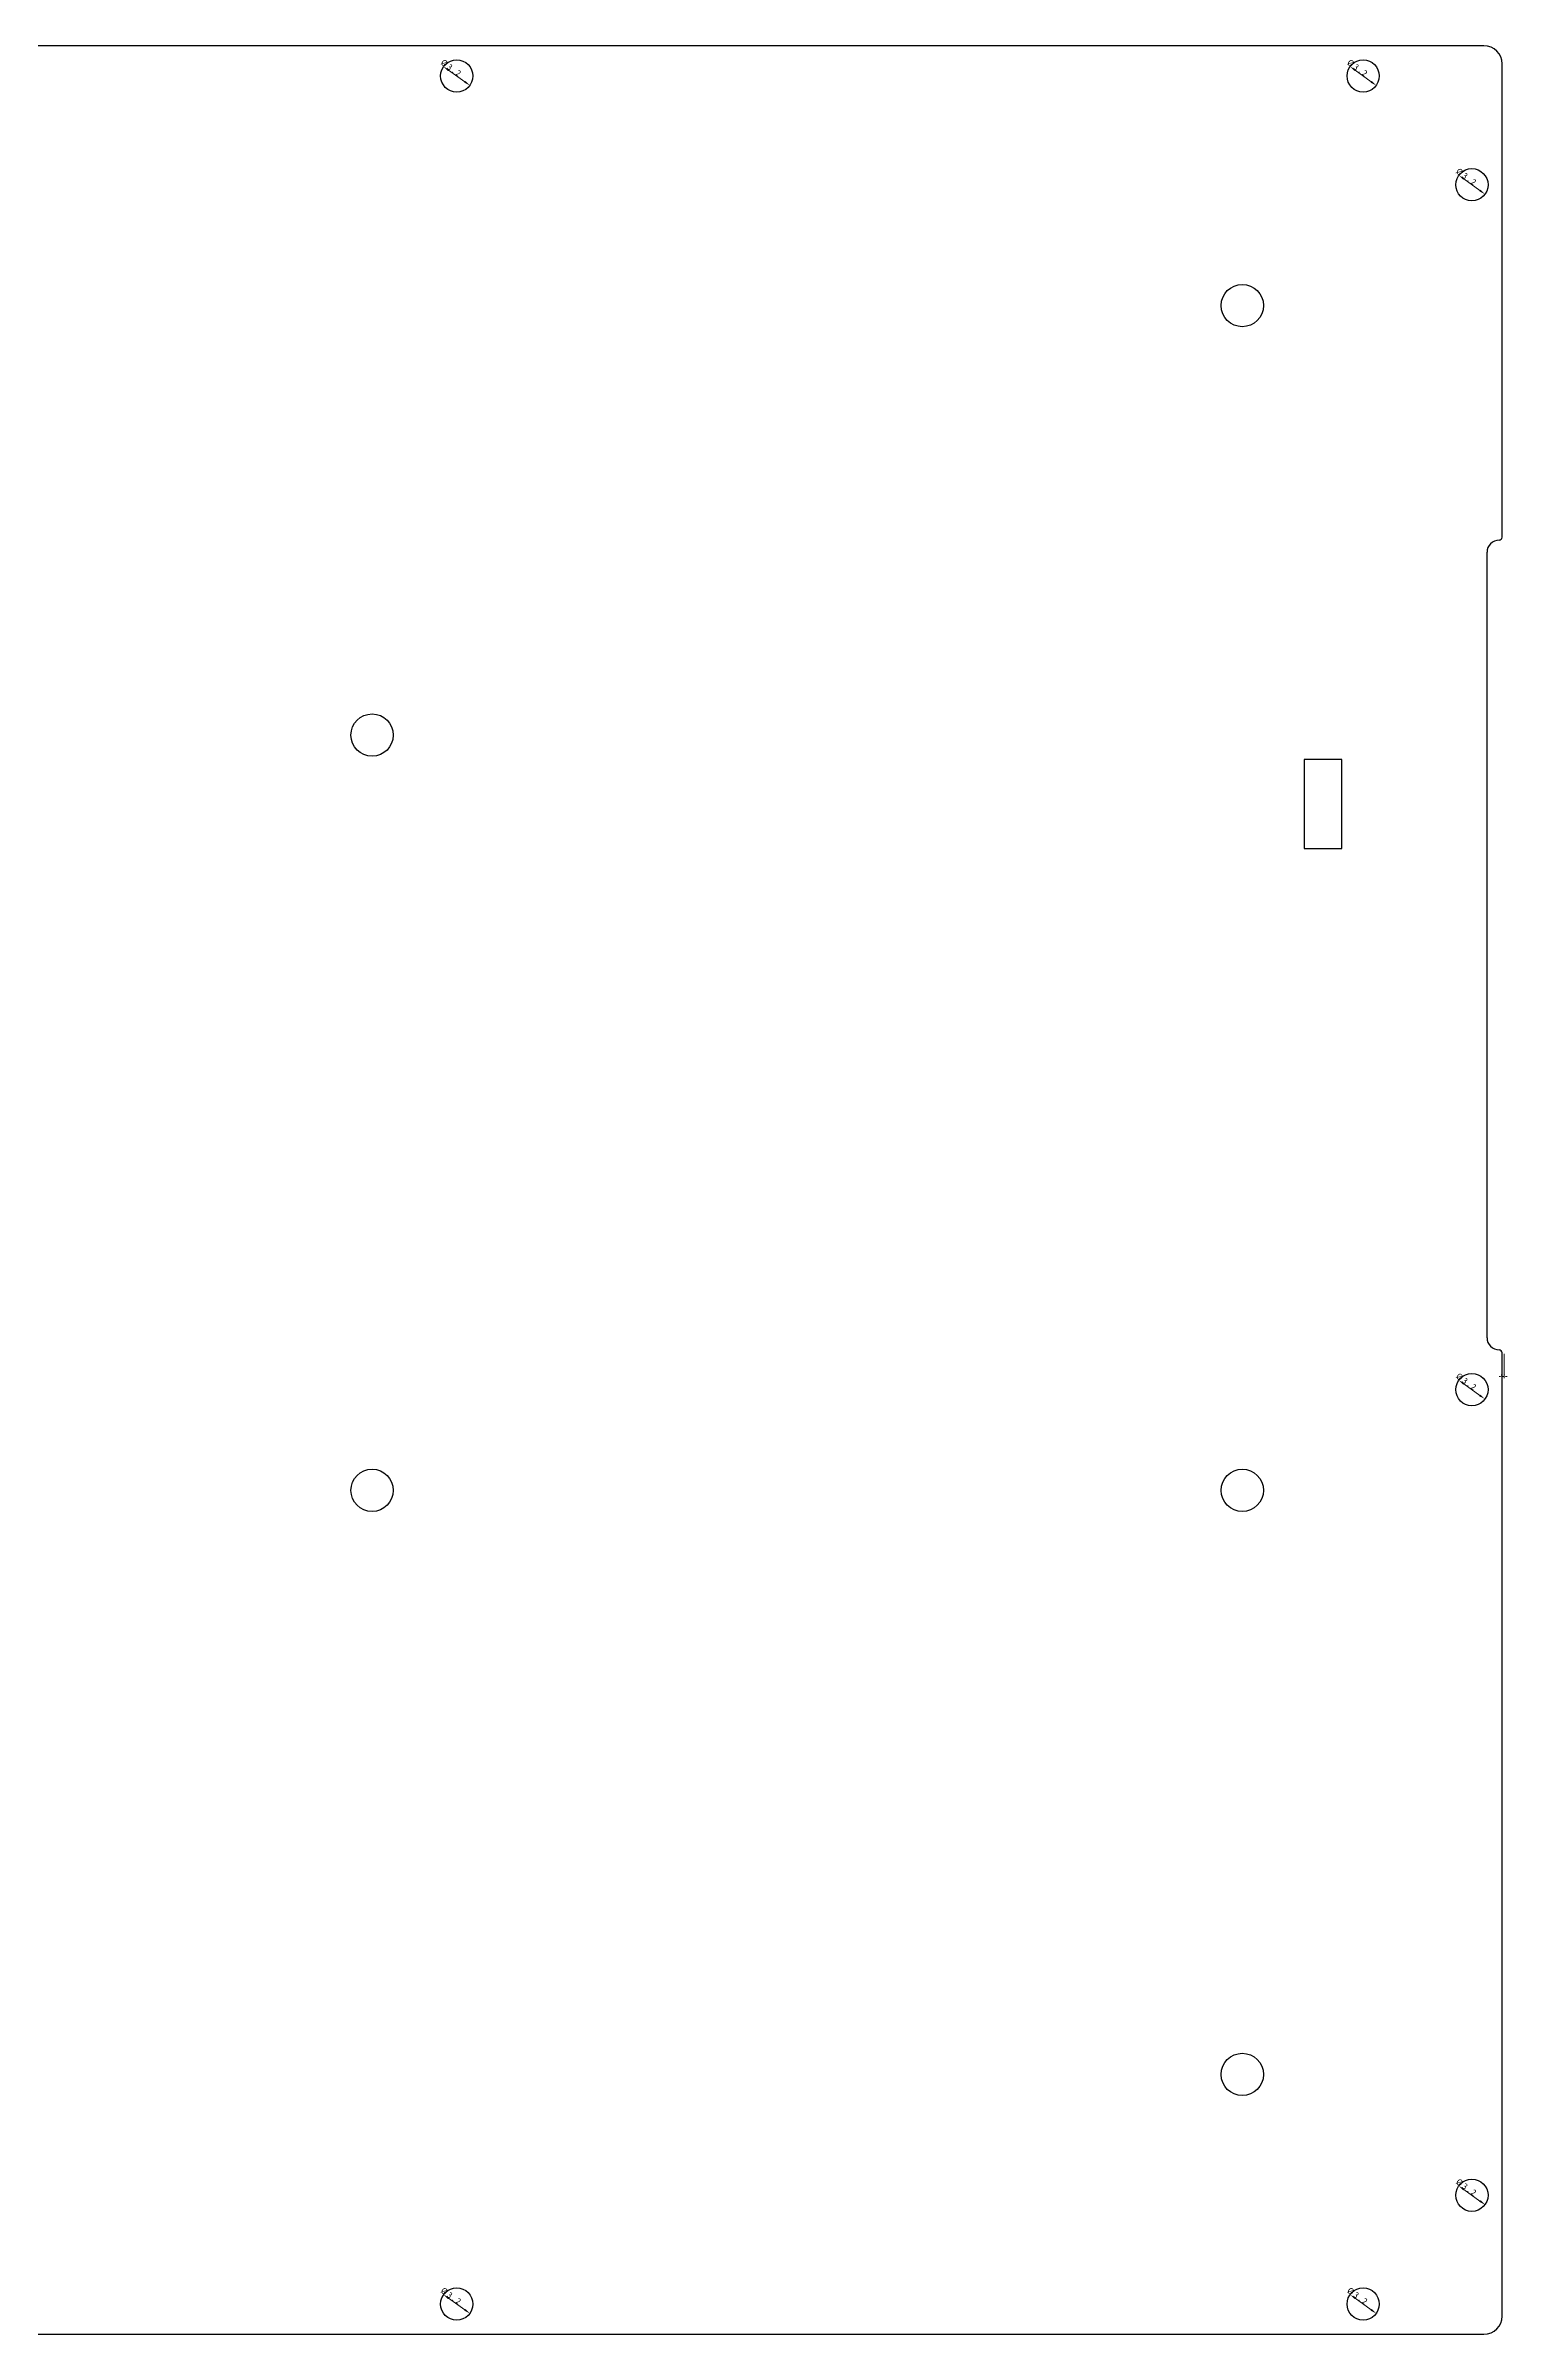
# Model space of a CAD drawing. Header units: millimetres. Extents: x -153 to 147, y -112 to 115.
# Drawn here: x 1.4 to 146.5, y -112.2 to 115.1 of the extents above; entities that cross this region are included whole.
import ezdxf

# ---------------------------------------------------------------- set-up
doc = ezdxf.new("R2010")
doc.units = ezdxf.units.MM
doc.header["$MEASUREMENT"] = 0
doc.dimstyles.get("Standard").update_dxf_attribs({"dimtxt": 0.18, "dimasz": 0.18, "dimexe": 0.18, "dimexo": 0.0625, "dimgap": 0.09, "dimtad": 0, "dimtih": 1, "dimtoh": 1, "dimdec": 4, "dimzin": 0, "dimdsep": 46, "dimtxsty": 'Standard', "dimcen": 0.09, "dimadec": 0, "dimazin": 0, "dimtfac": 1, "dimtdec": 4, "dimtofl": 0, "dimtmove": 0, "dimatfit": 3, "dimfxl": 1, "dimtolj": 1, "dimtzin": 0, "dimarcsym": 0})

# ---------------------------------------------------------------- blocks, each defined once
blk = doc.blocks.new('*D1')
at = {"color": 44, "linetype": 'Continuous', "lineweight": 18}
for p, q in [((146, -14.83), (146, -17.26)), ((146.2, -14.83), (146.2, -17.26)), ((145.85, -17.11), (145.69, -17.11)), ((146.2, -17.11), (146, -17.11)), ((146.35, -17.11), (146.51, -17.11))]:
    blk.add_line(p, q, dxfattribs=at)
at = {"color": 44}
for points in [[(145.85, -17.13), (145.85, -17.08), (146, -17.11)], [(146.35, -17.08), (146.35, -17.13), (146.2, -17.11)]]:
    blk.add_solid(points, dxfattribs=at)
at = {"layer": 'Defpoints', "color": 0}
for p in [(146, -14.75), (146.2, -14.75), (146, -17.11)]:
    blk.add_point(p, dxfattribs=at)
at = {"color": 44, "lineweight": -3, "insert": (146.1, -16.95), "char_height": 0.1532, "attachment_point": 5}
blk.add_mtext('\\A1;\\T1.25;\\W1;\\FSimSun;0.2', dxfattribs=at)
blk = doc.blocks.new('*D8')
at = {"color": 44, "linetype": 'Continuous', "lineweight": 18}
blk.add_line((43, -109.77), (41.4, -108.63), dxfattribs=at)
at = {"color": 44}
for points in [[(41.46, -108.54), (41.34, -108.71), (40.9, -108.27)], [(42.94, -109.86), (43.06, -109.69), (43.5, -110.13)]]:
    blk.add_solid(points, dxfattribs=at)
at = {"layer": 'Defpoints', "color": 0}
for p in [(40.9, -108.27), (43.5, -110.13)]:
    blk.add_point(p, dxfattribs=at)
at = {"color": 44, "lineweight": -3, "insert": (41.67, -108.43), "char_height": 0.6126, "attachment_point": 5, "rotation": 324.4084}
blk.add_mtext('\\A1;\\T1.25;\\W1;\\FSimSun;%%c3.2', dxfattribs=at)
blk = doc.blocks.new('*D9')
at = {"color": 44, "linetype": 'Continuous', "lineweight": 18}
blk.add_line((133, -109.77), (131.4, -108.63), dxfattribs=at)
at = {"color": 44}
for points in [[(131.46, -108.54), (131.34, -108.71), (130.9, -108.27)], [(132.94, -109.86), (133.06, -109.69), (133.5, -110.13)]]:
    blk.add_solid(points, dxfattribs=at)
at = {"layer": 'Defpoints', "color": 0}
for p in [(130.9, -108.27), (133.5, -110.13)]:
    blk.add_point(p, dxfattribs=at)
at = {"color": 44, "lineweight": -3, "insert": (131.67, -108.43), "char_height": 0.6126, "attachment_point": 5, "rotation": 324.4084}
blk.add_mtext('\\A1;\\T1.25;\\W1;\\FSimSun;%%c3.2', dxfattribs=at)
blk = doc.blocks.new('*D10')
at = {"color": 44, "linetype": 'Continuous', "lineweight": 18}
blk.add_line((143.8, -98.97), (142.2, -97.83), dxfattribs=at)
at = {"color": 44}
for points in [[(142.26, -97.74), (142.14, -97.91), (141.7, -97.47)], [(143.74, -99.06), (143.86, -98.89), (144.3, -99.33)]]:
    blk.add_solid(points, dxfattribs=at)
at = {"layer": 'Defpoints', "color": 0}
for p in [(141.7, -97.47), (144.3, -99.33)]:
    blk.add_point(p, dxfattribs=at)
at = {"color": 44, "lineweight": -3, "insert": (142.47, -97.63), "char_height": 0.6126, "attachment_point": 5, "rotation": 324.4084}
blk.add_mtext('\\A1;\\T1.25;\\W1;\\FSimSun;%%c3.2', dxfattribs=at)
blk = doc.blocks.new('*D11')
at = {"color": 44, "linetype": 'Continuous', "lineweight": 18}
blk.add_line((143.8, -18.97), (142.2, -17.83), dxfattribs=at)
at = {"color": 44}
for points in [[(142.26, -17.74), (142.14, -17.91), (141.7, -17.47)], [(143.74, -19.06), (143.86, -18.89), (144.3, -19.33)]]:
    blk.add_solid(points, dxfattribs=at)
at = {"layer": 'Defpoints', "color": 0}
for p in [(141.7, -17.47), (144.3, -19.33)]:
    blk.add_point(p, dxfattribs=at)
at = {"color": 44, "lineweight": -3, "insert": (142.47, -17.63), "char_height": 0.6126, "attachment_point": 5, "rotation": 324.4084}
blk.add_mtext('\\A1;\\T1.25;\\W1;\\FSimSun;%%c3.2', dxfattribs=at)
blk = doc.blocks.new('*D12')
at = {"color": 44, "linetype": 'Continuous', "lineweight": 18}
blk.add_line((143.8, 100.68), (142.2, 101.82), dxfattribs=at)
at = {"color": 44}
for points in [[(142.26, 101.91), (142.14, 101.74), (141.7, 102.18)], [(143.74, 100.59), (143.86, 100.76), (144.3, 100.32)]]:
    blk.add_solid(points, dxfattribs=at)
at = {"layer": 'Defpoints', "color": 0}
for p in [(141.7, 102.18), (144.3, 100.32)]:
    blk.add_point(p, dxfattribs=at)
at = {"color": 44, "lineweight": -3, "insert": (142.47, 102.02), "char_height": 0.6126, "attachment_point": 5, "rotation": 324.4084}
blk.add_mtext('\\A1;\\T1.25;\\W1;\\FSimSun;%%c3.2', dxfattribs=at)
blk = doc.blocks.new('*D13')
at = {"color": 44, "linetype": 'Continuous', "lineweight": 18}
blk.add_line((133, 111.48), (131.4, 112.62), dxfattribs=at)
at = {"color": 44}
for points in [[(131.46, 112.71), (131.34, 112.54), (130.9, 112.98)], [(132.94, 111.39), (133.06, 111.56), (133.5, 111.12)]]:
    blk.add_solid(points, dxfattribs=at)
at = {"layer": 'Defpoints', "color": 0}
for p in [(130.9, 112.98), (133.5, 111.12)]:
    blk.add_point(p, dxfattribs=at)
at = {"color": 44, "lineweight": -3, "insert": (131.67, 112.82), "char_height": 0.6126, "attachment_point": 5, "rotation": 324.4084}
blk.add_mtext('\\A1;\\T1.25;\\W1;\\FSimSun;%%c3.2', dxfattribs=at)
blk = doc.blocks.new('*D14')
at = {"color": 44, "linetype": 'Continuous', "lineweight": 18}
blk.add_line((43, 111.48), (41.4, 112.62), dxfattribs=at)
at = {"color": 44}
for points in [[(41.46, 112.71), (41.34, 112.54), (40.9, 112.98)], [(42.94, 111.39), (43.06, 111.56), (43.5, 111.12)]]:
    blk.add_solid(points, dxfattribs=at)
at = {"layer": 'Defpoints', "color": 0}
for p in [(40.9, 112.98), (43.5, 111.12)]:
    blk.add_point(p, dxfattribs=at)
at = {"color": 44, "lineweight": -3, "insert": (41.67, 112.82), "char_height": 0.6126, "attachment_point": 5, "rotation": 324.4084}
blk.add_mtext('\\A1;\\T1.25;\\W1;\\FSimSun;%%c3.2', dxfattribs=at)

msp = doc.modelspace()

# ---------------------------------------------------------------- linework, layer by layer
at = {"color": 7, "linetype": 'Continuous', "lineweight": 25}
for p, q in [((144.2, 115.05), (-151.6, 115.05)), ((146, 66.25), (146, 113.25)), ((144.5, -13.25), (144.5, 64.75)), ((130.07, 44.16), (126.33, 44.16)), ((126.33, 44.16), (126.33, 35.34)), ((130.07, 35.34), (130.07, 44.16)), ((126.33, 35.34), (130.07, 35.34)), ((146, -110.4), (146, -14.75)), ((-151.6, -112.2), (144.2, -112.2))]:
    msp.add_line(p, q, dxfattribs=at)
for centre, radius in [((42.2, 112.05), 1.6), ((132.2, 112.05), 1.6), ((143, 101.25), 1.6), ((120.2, 89.25), 2.1), ((33.8, 46.6), 2.1), ((143, -18.4), 1.6), ((33.8, -28.4), 2.1), ((120.2, -28.4), 2.1), ((120.2, -86.4), 2.1), ((143, -98.4), 1.6), ((42.2, -109.2), 1.6), ((132.2, -109.2), 1.6)]:
    msp.add_circle(centre, radius, dxfattribs=at)
for centre, radius, start, end in [((144.2, 113.25), 1.8, 0, 90), ((145.7, 64.75), 1.2, 90, 180), ((145.7, 66.25), 0.3, 270, 0), ((145.7, -13.25), 1.2, 180, 270), ((145.7, -14.75), 0.3, 0, 90), ((144.2, -110.4), 1.8, 270, 0)]:
    msp.add_arc(centre, radius, start, end, dxfattribs=at)

# ---------------------------------------------------------------- dimensions: what is measured, and where the dimension line sits
at = {"color": 44, "linetype": 'Continuous', "lineweight": -3, "true_color": 0xa06000}
for p1, p2, picture, middle in [((40.899, 112.981), (43.501, 111.119), '*D14', (41.317, 112.319)), ((130.899, 112.981), (133.501, 111.119), '*D13', (131.317, 112.319)), ((141.699, 102.181), (144.301, 100.319), '*D12', (142.117, 101.519)), ((141.699, -17.469), (144.301, -19.331), '*D11', (142.117, -18.131)), ((141.699, -97.469), (144.301, -99.331), '*D10', (142.117, -98.131)), ((40.899, -108.269), (43.501, -110.131), '*D8', (41.317, -108.931)), ((130.899, -108.269), (133.501, -110.131), '*D9', (131.317, -108.931))]:
    dim = msp.add_diameter_dim_2p(p1=p1, p2=p2, text='\\T1.25;\\W1;\\FSimSun;<>', dimstyle='Standard', override={"dimscale": 0.2, "dimtxt": 3.06324, "dimasz": 3.06324, "dimexe": 3.06324, "dimexo": 1.5875, "dimgap": 1.53162, "dimtad": 1, "dimtih": 0, "dimtoh": 0, "dimdec": 2, "dimlfac": 1, "dimrnd": 0, "dimzin": 8, "dimdsep": 46, "dimlunit": 2, "dimpost": '%%c<>', "dimsah": 0, "dimtsz": 0, "dimcen": -2.127267, "dimdle": 0, "dimse1": 0, "dimse2": 0, "dimsd1": 0, "dimsd2": 0, "dimclrd": 44, "dimclre": 44, "dimclrt": 44, "dimaunit": 0, "dimadec": 0, "dimazin": 2, "dimtol": 0, "dimlim": 0, "dimtp": 0, "dimtm": 0, "dimtfac": 0.7, "dimtdec": 2, "dimtix": 0, "dimtofl": 1, "dimtmove": 0, "dimatfit": 1, "dimfrac": 2, "dimtzin": 0, "dimlwd": 18, "dimlwe": 18}, dxfattribs=at)
    dim.commit()
    dim.dimension.update_dxf_attribs({"geometry": picture, "text_midpoint": middle, "dimtype": 163})
dim = msp.add_linear_dim(base=(146, -17.106), p1=(146.2, -14.75), p2=(146, -14.75), angle=180, text='\\T1.25;\\W1;\\FSimSun;<>', dimstyle='Standard', override={"dimscale": 0.05, "dimtxt": 3.06324, "dimasz": 3.06324, "dimexe": 3.06324, "dimexo": 1.5875, "dimgap": 1.53162, "dimtad": 1, "dimtih": 0, "dimtoh": 0, "dimdec": 2, "dimlfac": 1, "dimrnd": 0, "dimzin": 8, "dimdsep": 46, "dimlunit": 2, "dimpost": '<>', "dimsah": 0, "dimtsz": 0, "dimcen": -2.127267, "dimdle": 0, "dimse1": 0, "dimse2": 0, "dimsd1": 0, "dimsd2": 0, "dimclrd": 44, "dimclre": 44, "dimclrt": 44, "dimaunit": 0, "dimadec": 0, "dimazin": 2, "dimtol": 0, "dimlim": 0, "dimtp": 0, "dimtm": 0, "dimtfac": 0.7, "dimtdec": 2, "dimtix": 0, "dimtofl": 1, "dimtmove": 0, "dimatfit": 3, "dimfrac": 2, "dimtzin": 0, "dimlwd": 18, "dimlwe": 18}, dxfattribs=at)
dim.commit()
dim.dimension.update_dxf_attribs({"geometry": '*D1', "text_midpoint": (146.1, -17.106), "dimtype": 160})

doc.saveas('drawing.dxf')
